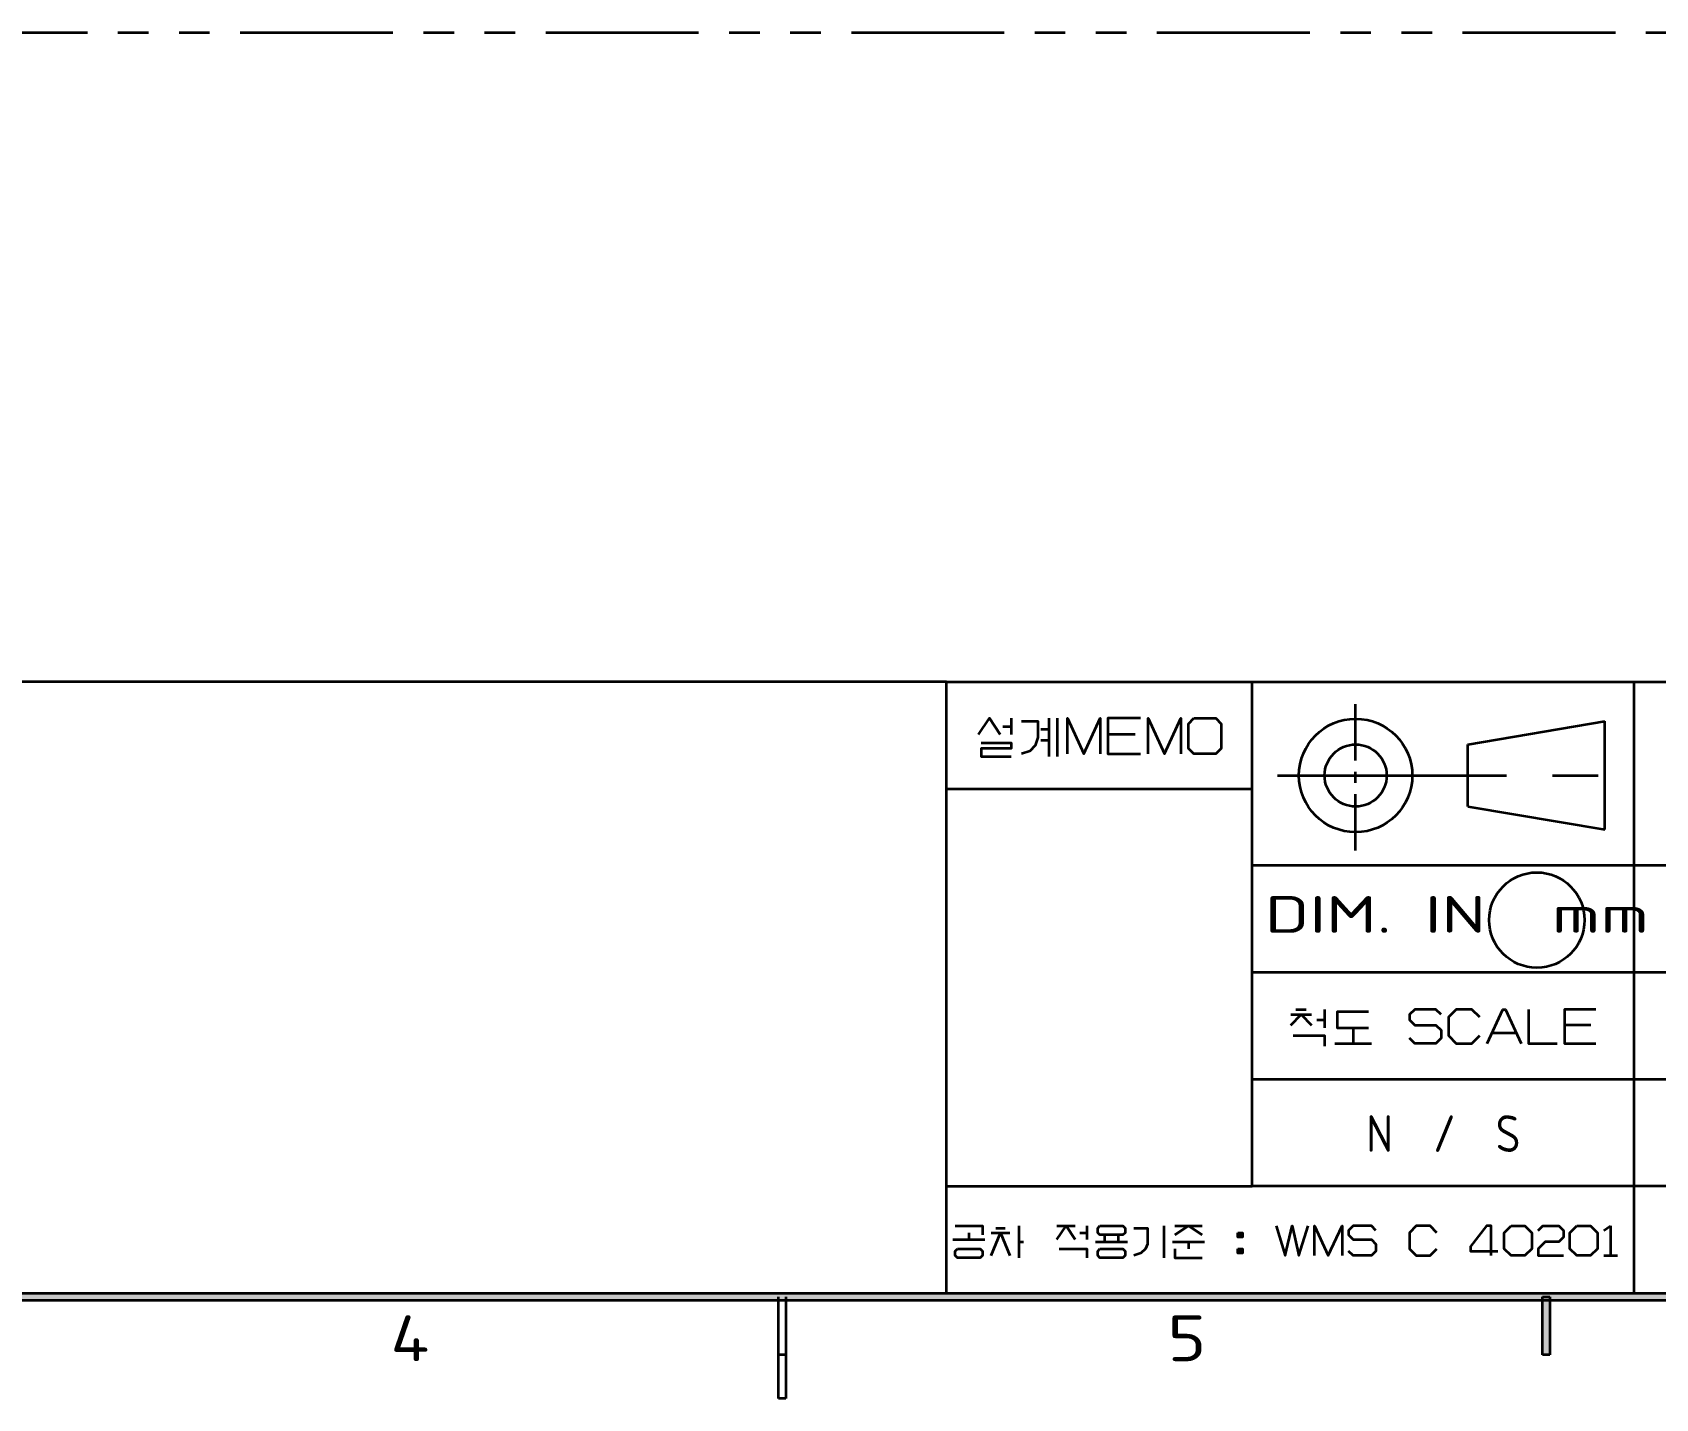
# Model space of a CAD drawing. Extents: x 23 to 417, y 3 to 294.
# Drawn here: x 170.9 to 277.2, y 3.3 to 92.7 of the extents above; entities that cross this region are included whole.
import ezdxf
from ezdxf.enums import TextEntityAlignment as Align

# ---------------------------------------------------------------- set-up
doc = ezdxf.new("R2010")
doc.units = 0
doc.linetypes.add('AXES', pattern=[24, 15, -3, 3, -3])
doc.linetypes.add('PHANTOM', pattern=[20, 10, -2, 2, -2, 2, -2])
doc.layers.get('0').update_dxf_attribs({"lineweight": 13})
for name, color, linetype, lineweight in [('1', 7, 'Continuous', 13), ('3', 7, 'Continuous', 13), ('4', 7, 'Continuous', 13), ('5', 7, 'Continuous', 13)]:
    doc.layers.add(name, color=color, linetype=linetype, lineweight=lineweight)
doc.styles.get("Standard").update_dxf_attribs({"font": 'isocp.shx'})

# ---------------------------------------------------------------- blocks, each defined once
blk = doc.blocks.new('BLOCK1')
at = {"layer": '5', "color": 7, "lineweight": 13}
blk.add_text('DIM. IN  mm', height=2.4, dxfattribs=at).set_placement((251.59, 33.82), (276.73, 33.82), align=Align.FIT)
blk = doc.blocks.new('BLOCK2')
at = {"layer": '5', "color": 7, "lineweight": 13}
blk.add_text('N  /  S', height=2.4, dxfattribs=at).set_placement((258.22, 19.48), (268.32, 19.48), align=Align.FIT)
blk = doc.blocks.new('BLOCK29')
at = {"layer": '3', "color": 7, "lineweight": 13}
blk.add_text('5', height=3, dxfattribs=at).set_placement((245.22, 5.79), (247.76, 5.79), align=Align.FIT)
blk = doc.blocks.new('BLOCK30')
at = {"layer": '3', "color": 7, "lineweight": 13}
blk.add_text('4', height=3, dxfattribs=at).set_placement((194.37, 5.79), (196.9, 5.79), align=Align.FIT)
blk = doc.blocks.new('BLOCK80')
at = {"layer": '3', "color": 7, "lineweight": 5}
blk.add_solid([(29.76, 9.76), (30.24, 10.24), (410.24, 9.76), (409.76, 10.24)], dxfattribs=at)
blk = doc.blocks.new('BLOCK93')
at = {"layer": '3', "color": 7, "lineweight": 5}
blk.add_solid([(269.76, 6.2), (270.24, 6.2), (269.76, 10), (270.24, 10)], dxfattribs=at)

msp = doc.modelspace()

# ---------------------------------------------------------------- linework, layer by layer
at = {"color": 7, "lineweight": 35}
for p, q in [((230.76, 50.24), (30.34, 50.24)), ((230.76, 10.24), (230.76, 50.24)), ((230.76, 50.24), (409.76, 50.24)), ((230.76, 10.24), (230.76, 50.24)), ((250.76, 17.24), (250.76, 50.24)), ((275.76, 10.24), (275.76, 50.24)), ((230.76, 43.24), (250.76, 43.24)), ((250.76, 38.24), (337.76, 38.24)), ((250.76, 31.24), (337.76, 31.24)), ((250.76, 24.24), (275.76, 24.24)), ((275.76, 24.24), (315.76, 24.24)), ((230.76, 17.24), (250.76, 17.24)), ((315.76, 17.24), (250.76, 17.24))]:
    msp.add_line(p, q, dxfattribs=at)
at = {"color": 7, "lineweight": 35, "ltscale": 0.026786}
msp.add_line((234.99, 47.85), (234.99, 46.78), dxfattribs=at)
at = {"color": 7, "lineweight": 35, "ltscale": 0.0625}
for p, q in [((237.45, 47.85), (237.45, 45.35)), ((237.99, 47.85), (237.99, 45.35))]:
    msp.add_line(p, q, dxfattribs=at)
at = {"color": 7, "lineweight": 35, "ltscale": 0.013393}
for p, q in [((234.45, 47.31), (234.99, 47.31)), ((236.92, 47.13), (237.45, 47.13)), ((236.92, 46.42), (237.45, 46.42))]:
    msp.add_line(p, q, dxfattribs=at)
at = {"color": 7, "lineweight": 35, "ltscale": 0.044643}
msp.add_line((243.1, 46.78), (241.31, 46.78), dxfattribs=at)
at = {"color": 7, "lineweight": 35, "ltscale": 0.017143}
msp.add_line((253.62, 28.81), (254.3, 28.81), dxfattribs=at)
at = {"color": 7, "lineweight": 35, "ltscale": 0.03}
for p, q in [((255.5, 28.81), (255.5, 27.61)), ((233.69, 14.2), (234.89, 14.2)), ((237.98, 14.65), (239.18, 14.65))]:
    msp.add_line(p, q, dxfattribs=at)
at = {"color": 7, "lineweight": 35, "ltscale": 0.034286}
msp.add_line((253.28, 28.47), (254.65, 28.47), dxfattribs=at)
at = {"color": 7, "lineweight": 35, "ltscale": 0.012857}
msp.add_line((254.99, 28.13), (255.5, 28.13), dxfattribs=at)
at = {"color": 7, "lineweight": 35, "ltscale": 0.042857}
msp.add_line((272.92, 27.78), (271.21, 27.78), dxfattribs=at)
at = {"color": 7, "lineweight": 35, "ltscale": 0.060001}
msp.add_line((256.16, 26.58), (258.56, 26.58), dxfattribs=at)
at = {"color": 7, "lineweight": 35, "ltscale": 0.025714}
msp.add_line((257.36, 27.61), (257.36, 26.58), dxfattribs=at)
at = {"color": 7, "lineweight": 35, "ltscale": 0.038571}
msp.add_line((266.48, 27.27), (268.02, 27.27), dxfattribs=at)
at = {"color": 7, "lineweight": 35, "ltscale": 0.01125}
for p, q in [((232.22, 14.2), (232.22, 13.75)), ((239.48, 14.2), (239.93, 14.2)), ((241.1, 14.05), (241.1, 13.6)), ((242, 14.05), (242, 13.6)), ((246.59, 13.6), (246.59, 13.15))]:
    msp.add_line(p, q, dxfattribs=at)
at = {"color": 7, "lineweight": 35, "ltscale": 0.015}
msp.add_line((233.99, 14.5), (234.59, 14.5), dxfattribs=at)
at = {"color": 7, "lineweight": 35, "ltscale": 0.0525}
for p, q in [((235.49, 14.65), (235.49, 12.55)), ((244.97, 14.65), (244.97, 12.55)), ((231.17, 13.75), (233.27, 13.75)), ((240.5, 13.6), (242.6, 13.6)), ((245.54, 13.6), (247.64, 13.6))]:
    msp.add_line(p, q, dxfattribs=at)
at = {"color": 7, "lineweight": 35, "ltscale": 0.0225}
for p, q in [((239.93, 14.65), (239.93, 13.75)), ((273.77, 12.7), (274.67, 12.7))]:
    msp.add_line(p, q, dxfattribs=at)
at = {"color": 7, "lineweight": 35, "ltscale": 0.045}
msp.add_line((245.69, 14.65), (247.49, 14.65), dxfattribs=at)
at = {"color": 7, "lineweight": 35, "ltscale": 0.0075}
for p, q in [((249.98, 14.2), (249.98, 13.9)), ((235.49, 13.6), (235.79, 13.6)), ((249.98, 13.15), (249.98, 12.85))]:
    msp.add_line(p, q, dxfattribs=at)
at = {"color": 7, "lineweight": 35, "ltscale": 0.013521}
msp.add_line((273.77, 14.35), (274.22, 14.65), dxfattribs=at)
at = {"color": 7, "lineweight": 35, "ltscale": 0.04875}
msp.add_line((274.22, 14.65), (274.22, 12.7), dxfattribs=at)
at = {"color": 7, "lineweight": 35}
for points in [[(232.85, 46.78), (233.56, 47.85), (234.27, 46.78)], [(238.67, 45.53), (238.67, 47.85), (239.74, 45.53), (240.81, 47.85), (240.81, 45.53)], [(243.45, 47.85), (241.31, 47.85), (241.31, 45.53), (243.45, 45.53)], [(243.95, 45.53), (243.95, 47.85), (245.02, 45.53), (246.1, 47.85), (246.1, 45.53)], [(235.67, 47.67), (236.74, 47.67), (236.74, 46.78), (236.74, 46.6), (236.56, 46.06), (236.2, 45.7), (235.67, 45.53)], [(233.02, 46.24), (234.99, 46.24), (234.99, 45.88), (233.02, 45.88), (233.02, 45.35), (234.99, 45.35)], [(263.12, 28.47), (262.77, 28.81), (261.4, 28.81), (261.06, 28.47), (261.06, 28.13), (261.4, 27.78), (262.77, 27.78), (263.12, 27.44), (263.12, 26.93), (262.77, 26.58), (261.4, 26.58), (261.06, 26.93)], [(265.65, 28.3), (265.14, 28.81), (264.11, 28.81), (263.6, 28.3), (263.6, 27.1), (264.11, 26.58), (265.14, 26.58), (265.65, 27.1)], [(266.13, 26.58), (267.16, 28.81), (267.33, 28.81), (268.36, 26.58)], [(268.84, 28.81), (268.84, 26.58), (270.73, 26.58)], [(273.26, 28.81), (271.21, 28.81), (271.21, 26.58), (273.26, 26.58)], [(253.28, 27.78), (253.96, 28.47), (254.65, 27.78)], [(258.38, 28.64), (256.33, 28.64), (256.33, 27.61), (258.38, 27.61)], [(253.45, 27.1), (255.5, 27.1), (255.5, 26.41)], [(231.32, 14.65), (233.12, 14.65), (233.12, 14.05)], [(233.69, 12.7), (234.29, 14.2), (234.89, 12.7)], [(237.98, 13.75), (238.58, 14.65), (239.18, 13.75)], [(243.02, 14.5), (243.92, 14.5), (243.92, 13.9), (243.92, 13.45), (243.77, 13.15), (243.47, 12.85), (243.02, 12.7)], [(245.69, 14.05), (246.59, 14.65), (247.49, 14.05)], [(252.32, 14.65), (252.92, 12.7), (253.37, 14.65), (253.82, 12.7), (254.42, 14.65)], [(254.84, 12.7), (254.84, 14.65), (255.74, 12.7), (256.64, 14.65), (256.64, 12.7)], [(258.86, 14.35), (258.56, 14.65), (257.36, 14.65), (257.06, 14.35), (257.06, 14.05), (257.36, 13.75), (258.56, 13.75), (258.86, 13.45), (258.86, 13), (258.56, 12.7), (257.36, 12.7), (257.06, 13)], [(262.85, 14.2), (262.4, 14.65), (261.5, 14.65), (261.05, 14.2), (261.05, 13.15), (261.5, 12.7), (262.4, 12.7), (262.85, 13.15)], [(266.39, 12.7), (266.39, 14.65), (266.09, 14.65), (265.04, 13.3), (265.04, 13), (266.84, 13)], [(269.48, 14.35), (269.78, 14.65), (270.83, 14.65), (271.13, 14.35), (271.13, 13.9), (270.83, 13.6), (269.93, 13.6), (269.48, 13.15), (269.48, 12.7), (271.13, 12.7)], [(238.13, 13.15), (239.93, 13.15), (239.93, 12.55)], [(245.69, 13.15), (245.69, 12.55), (247.49, 12.55)]]:
    msp.add_lwpolyline(points, dxfattribs=at)
for points in [[(246.95, 47.85), (248.38, 47.85), (248.74, 47.49), (248.74, 45.88), (248.38, 45.53), (246.95, 45.53), (246.6, 45.88), (246.6, 47.49)], [(240.8, 14.65), (242.3, 14.65), (242.45, 14.5), (242.45, 14.2), (242.3, 14.05), (240.8, 14.05), (240.65, 14.2), (240.65, 14.5)], [(249.83, 14.2), (250.13, 14.2), (250.13, 13.9), (249.83, 13.9)], [(267.71, 14.65), (268.61, 14.65), (269.06, 14.2), (269.06, 13.15), (268.61, 12.7), (267.71, 12.7), (267.26, 13.15), (267.26, 14.2)], [(272, 14.65), (272.9, 14.65), (273.35, 14.2), (273.35, 13.15), (272.9, 12.7), (272, 12.7), (271.55, 13.15), (271.55, 14.2)], [(231.47, 13.15), (232.97, 13.15), (233.12, 13), (233.12, 12.7), (232.97, 12.55), (231.47, 12.55), (231.32, 12.7), (231.32, 13)], [(240.8, 13.15), (242.3, 13.15), (242.45, 13), (242.45, 12.7), (242.3, 12.55), (240.8, 12.55), (240.65, 12.7), (240.65, 13)], [(249.83, 13.15), (250.13, 13.15), (250.13, 12.85), (249.83, 12.85)]]:
    msp.add_lwpolyline(points, close=True, dxfattribs=at)
msp.add_circle((269.39, 34.65), 3.12, dxfattribs=at)
at = {"layer": '1', "color": 7, "linetype": 'PHANTOM', "lineweight": 35}
msp.add_line((84.53, 92.72), (401.62, 92.72), dxfattribs=at)
at = {"layer": '3', "color": 7, "lineweight": 35, "ltscale": 0.22678}
for p, q in [((264.88, 46.14), (273.83, 47.66)), ((264.88, 42.09), (273.83, 40.57))]:
    msp.add_line(p, q, dxfattribs=at)
at = {"layer": '3', "color": 7, "lineweight": 35, "ltscale": 0.17747}
msp.add_line((273.83, 40.57), (273.83, 47.66), dxfattribs=at)
at = {"layer": '3', "color": 7, "lineweight": 35, "ltscale": 0.10125}
msp.add_line((264.88, 42.09), (264.88, 46.14), dxfattribs=at)
at = {"layer": '3', "color": 7, "lineweight": 35}
for p, q in [((410.24, 9.76), (29.76, 9.76)), ((30.24, 10.24), (409.76, 10.24))]:
    msp.add_line(p, q, dxfattribs=at)
at = {"layer": '3', "color": 7, "lineweight": 35, "ltscale": 0.16625}
for p, q in [((219.76, 3.35), (219.76, 10)), ((220.24, 10), (220.24, 3.35))]:
    msp.add_line(p, q, dxfattribs=at)
at = {"layer": '3', "color": 7, "lineweight": 35, "ltscale": 0.095}
for p, q in [((219.76, 6.2), (219.76, 10)), ((220.24, 10), (220.24, 6.2)), ((269.76, 6.2), (269.76, 10)), ((270.24, 10), (270.24, 6.2))]:
    msp.add_line(p, q, dxfattribs=at)
at = {"layer": '3', "color": 7, "lineweight": 35, "ltscale": 0.011875}
for p, q in [((269.76, 10), (270.24, 10)), ((220.24, 6.2), (219.76, 6.2)), ((270.24, 6.2), (269.76, 6.2)), ((220.24, 3.35), (219.76, 3.35))]:
    msp.add_line(p, q, dxfattribs=at)
at = {"layer": '3', "color": 7, "lineweight": 35}
for radius in [3.71, 2.03]:
    msp.add_circle((257.53, 44.11), radius, dxfattribs=at)
at = {"layer": '4', "color": 7, "linetype": 'AXES', "lineweight": 35, "ltscale": 0.245625}
msp.add_line((257.53, 39.2), (257.53, 49.03), dxfattribs=at)
at = {"layer": '4', "color": 7, "linetype": 'AXES', "lineweight": 35}
msp.add_line((252.41, 44.11), (274.64, 44.11), dxfattribs=at)

# ---------------------------------------------------------------- block references
at = {"layer": '3', "lineweight": 0}
for name in ['BLOCK80', 'BLOCK93', 'BLOCK30', 'BLOCK29']:
    msp.add_blockref(name, (0, 0), dxfattribs=at)
at = {"layer": '5', "lineweight": 0}
for name in ['BLOCK1', 'BLOCK2']:
    msp.add_blockref(name, (0, 0), dxfattribs=at)

doc.saveas('drawing.dxf')
